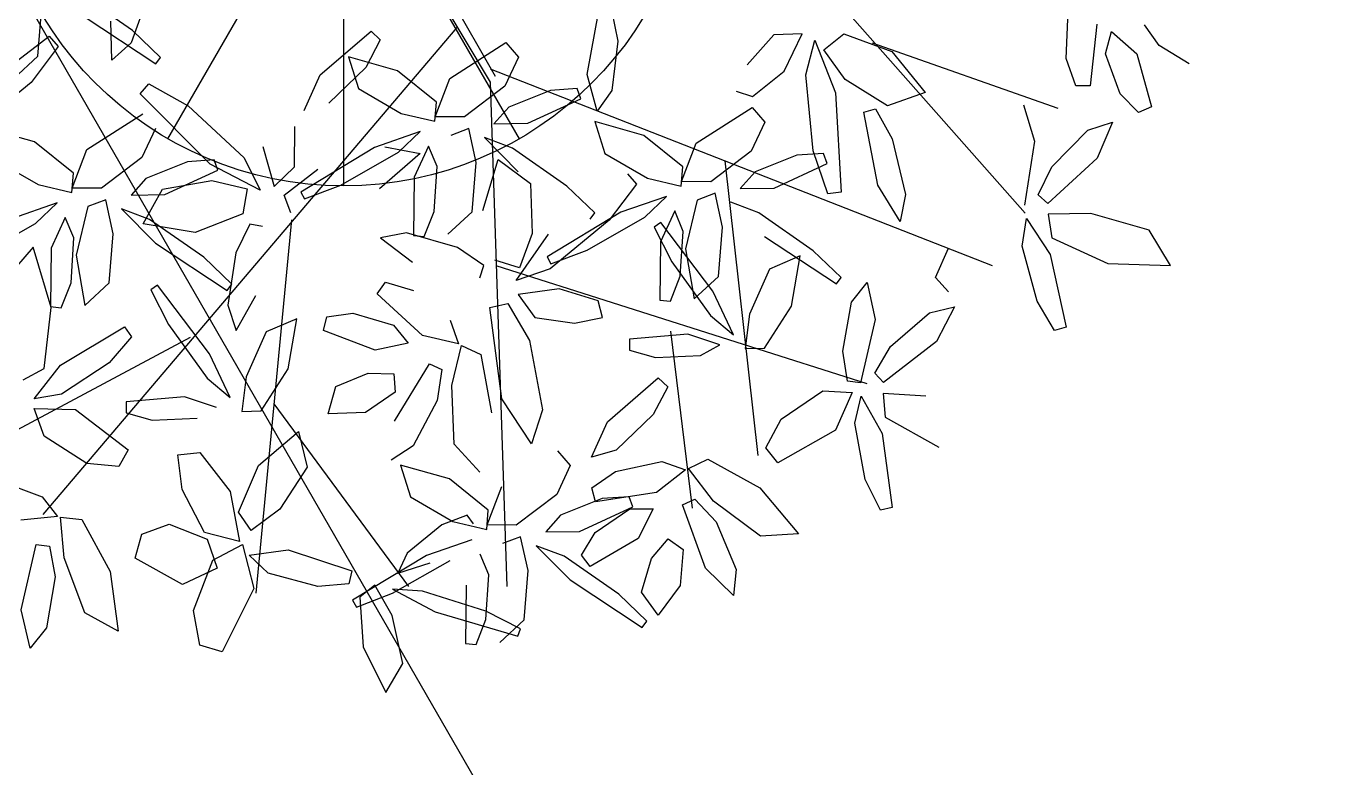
# Model space of a CAD drawing. Extents: x 8365 to 8547, y -347 to -272.
# Drawn here: x 8490.496 to 8491.609, y -322.081 to -321.448 of the extents above; entities that cross this region are included whole.
import ezdxf

# ---------------------------------------------------------------- set-up
doc = ezdxf.new("R2010")
doc.units = 0
doc.layers.get('0').update_dxf_attribs({"linetype": 'CONTINUOUS'})
doc.layers.add('1', color=7, linetype='CONTINUOUS')

msp = doc.modelspace()

# ---------------------------------------------------------------- linework, layer by layer
at = {"linetype": 'CONTINUOUS'}
for p, q in [((8490.7672, -320.9843), (8490.7672, -321.5843)), ((8490.7672, -320.9843), (8490.7672, -321.5843)), ((8490.7672, -320.9843), (8490.7672, -321.5843)), ((8490.6172, -321.0245), (8490.9172, -321.5441)), ((8490.6172, -321.0245), (8490.9172, -321.5441)), ((8490.6172, -321.5441), (8490.9172, -321.0245))]:
    msp.add_line(p, q, dxfattribs=at)
at = {"color": 44}
for p, q in [((8490.778, -321.3046), (8490.8925, -321.4957)), ((8490.7891, -321.3025), (8490.8967, -321.4907)), ((8491.1069, -321.3335), (8491.3493, -321.6075)), ((8490.8638, -321.4491), (8490.5104, -321.8648)), ((8491.2188, -321.4621), (8491.3772, -321.518)), ((8490.8925, -321.4845), (8491.3213, -321.6523)), ((8490.8925, -321.4957), (8490.9065, -321.9263)), ((8491.0929, -321.5628), (8491.1209, -321.8144)), ((8490.7228, -321.6132), (8490.6921, -321.9319)), ((8490.8972, -321.6523), (8491.2141, -321.7529)), ((8490.6362, -321.7138), (8490.4265, -321.8256)), ((8491.0463, -321.7082), (8491.065, -321.8592)), ((8490.7077, -321.7704), (8490.8226, -321.9263))]:
    msp.add_line(p, q, dxfattribs=at)
at = {"color": 62}
for p, q in [((8490.5869, -321.4517), (8490.5404, -321.4193)), ((8490.6007, -321.4209), (8490.5856, -321.4622)), ((8490.5455, -321.4396), (8490.6069, -321.48)), ((8490.5693, -321.4771), (8490.5684, -321.4437)), ((8490.6109, -321.4746), (8490.5869, -321.4517)), ((8490.7473, -321.4894), (8490.7906, -321.4521)), ((8490.7985, -321.4597), (8490.7863, -321.4832)), ((8490.7906, -321.4521), (8490.7985, -321.4597)), ((8490.5856, -321.4622), (8490.5693, -321.4771)), ((8490.6069, -321.48), (8490.6109, -321.4746)), ((8490.8133, -321.486), (8490.7714, -321.4742)), ((8490.7714, -321.4742), (8490.7799, -321.5013)), ((8490.7334, -321.5198), (8490.7473, -321.4894)), ((8490.7863, -321.4832), (8490.7545, -321.5136)), ((8490.8465, -321.5127), (8490.8133, -321.486)), ((8490.8454, -321.5253), (8490.858, -321.4925)), ((8490.5933, -321.5058), (8490.6009, -321.4971)), ((8490.6009, -321.4971), (8490.6345, -321.5161)), ((8490.7799, -321.5013), (8490.8163, -321.5224)), ((8490.6532, -321.5658), (8490.5933, -321.5058)), ((8490.6345, -321.5161), (8490.6823, -321.5604)), ((8490.8452, -321.5291), (8490.8465, -321.5127)), ((8490.548, -321.5533), (8490.5957, -321.5228)), ((8490.8163, -321.5224), (8490.8452, -321.5291)), ((8490.6065, -321.5353), (8490.5948, -321.5601)), ((8490.5364, -321.5735), (8490.5032, -321.5468)), ((8490.5354, -321.5861), (8490.548, -321.5533)), ((8490.5948, -321.5601), (8490.5604, -321.5863)), ((8490.6338, -321.5637), (8490.5982, -321.5779)), ((8490.6145, -321.5916), (8490.6598, -321.5708)), ((8490.6567, -321.5621), (8490.6338, -321.5637)), ((8490.6598, -321.5708), (8490.6567, -321.5621)), ((8490.5351, -321.5899), (8490.5364, -321.5735)), ((8490.5982, -321.5779), (8490.5856, -321.5921)), ((8490.6124, -321.587), (8490.6545, -321.5798)), ((8490.5063, -321.5832), (8490.5351, -321.5899)), ((8490.5604, -321.5863), (8490.5354, -321.5861)), ((8490.5856, -321.5921), (8490.6145, -321.5916)), ((8490.5959, -321.6168), (8490.6124, -321.587)), ((8490.5486, -321.602), (8490.5388, -321.6435)), ((8490.564, -321.5961), (8490.5486, -321.602)), ((8490.5704, -321.6251), (8490.564, -321.5961)), ((8490.6013, -321.6129), (8490.5774, -321.6038)), ((8490.5774, -321.6038), (8490.6064, -321.6331)), ((8490.4548, -321.6445), (8490.504, -321.6164)), ((8490.5369, -321.6287), (8490.5295, -321.6112)), ((8490.6478, -321.6452), (8490.6013, -321.6129)), ((8490.6812, -321.6082), (8490.6405, -321.6241)), ((8490.567, -321.6671), (8490.5704, -321.6251)), ((8490.6405, -321.6241), (8490.5959, -321.6168)), ((8490.5019, -321.6367), (8490.4791, -321.6634)), ((8490.5173, -321.688), (8490.5019, -321.6367)), ((8490.5175, -321.6375), (8490.5168, -321.6873)), ((8490.5344, -321.6669), (8490.5369, -321.6287)), ((8490.6064, -321.6331), (8490.6678, -321.6736)), ((8490.5388, -321.6435), (8490.5461, -321.6864)), ((8490.6718, -321.6681), (8490.6478, -321.6452)), ((8490.675, -321.6413), (8490.6683, -321.6862)), ((8490.5259, -321.6883), (8490.5344, -321.6669)), ((8490.5461, -321.6864), (8490.567, -321.6671)), ((8490.6081, -321.6691), (8490.6026, -321.673)), ((8490.6526, -321.7277), (8490.6081, -321.6691)), ((8490.6678, -321.6736), (8490.6718, -321.6681)), ((8490.6026, -321.673), (8490.6176, -321.7025)), ((8490.5115, -321.7402), (8490.5173, -321.688)), ((8490.5168, -321.6873), (8490.5259, -321.6883)), ((8490.6683, -321.6862), (8490.6754, -321.7076)), ((8490.5254, -321.7372), (8490.58, -321.7046)), ((8490.58, -321.7046), (8490.586, -321.7131)), ((8490.6176, -321.7025), (8490.6507, -321.7485)), ((8490.586, -321.7131), (8490.567, -321.7352)), ((8490.6702, -321.765), (8490.6526, -321.7277)), ((8490.5029, -321.7659), (8490.5254, -321.7372)), ((8490.567, -321.7352), (8490.5262, -321.7621)), ((8490.4935, -321.7497), (8490.5115, -321.7402)), ((8490.6507, -321.7485), (8490.6702, -321.765)), ((8490.5262, -321.7621), (8490.5029, -321.7659)), ((8490.6312, -321.7642), (8490.5815, -321.7687))]:
    msp.add_line(p, q, dxfattribs=at)
at = {"color": 60}
for p, q in [((8490.5061, -321.4736), (8490.5094, -321.4315)), ((8490.4484, -321.5079), (8490.5158, -321.4565)), ((8490.5158, -321.4565), (8490.5235, -321.4653)), ((8490.5235, -321.4653), (8490.5002, -321.496)), ((8490.4852, -321.4928), (8490.5061, -321.4736)), ((8490.5002, -321.496), (8490.4498, -321.5375)), ((8490.5032, -321.5468), (8490.4614, -321.535)), ((8490.4698, -321.5622), (8490.5063, -321.5832)), ((8490.5224, -321.5988), (8490.4835, -321.6123)), ((8490.504, -321.6164), (8490.5224, -321.5988)), ((8490.5295, -321.6112), (8490.5175, -321.6375))]:
    msp.add_line(p, q, dxfattribs=at)
at = {"color": 64}
for p, q in [((8490.9753, -321.4893), (8490.9852, -321.4348)), ((8490.9962, -321.4357), (8491.0015, -321.4608)), ((8490.858, -321.4925), (8490.9057, -321.462)), ((8490.9057, -321.462), (8490.9166, -321.4745)), ((8491.0015, -321.4608), (8490.9963, -321.503)), ((8490.9166, -321.4745), (8490.9049, -321.4993)), ((8490.9838, -321.5205), (8490.9753, -321.4893)), ((8490.9049, -321.4993), (8490.8704, -321.5254)), ((8490.9438, -321.5029), (8490.9082, -321.5171)), ((8490.9668, -321.5013), (8490.9438, -321.5029)), ((8490.9698, -321.51), (8490.9668, -321.5013)), ((8490.9963, -321.503), (8490.9838, -321.5205)), ((8490.9246, -321.5308), (8490.9698, -321.51)), ((8490.8704, -321.5254), (8490.8454, -321.5253)), ((8490.9082, -321.5171), (8490.8956, -321.5313)), ((8490.7253, -321.5679), (8490.7254, -321.5337)), ((8490.8325, -321.5379), (8490.7936, -321.5515)), ((8490.814, -321.5556), (8490.8325, -321.5379)), ((8490.8741, -321.5353), (8490.8587, -321.5412)), ((8490.8804, -321.5642), (8490.8741, -321.5353)), ((8490.8956, -321.5313), (8490.9246, -321.5308)), ((8491.0237, -321.5413), (8490.9818, -321.5294)), ((8490.9818, -321.5294), (8490.9903, -321.5566)), ((8490.9114, -321.552), (8490.8875, -321.543)), ((8490.8875, -321.543), (8490.9164, -321.5723)), ((8490.6823, -321.5604), (8490.696, -321.5878)), ((8490.6982, -321.5506), (8490.7078, -321.5848)), ((8490.7936, -321.5515), (8490.7306, -321.5895)), ((8490.7648, -321.5837), (8490.814, -321.5556)), ((8490.8325, -321.5565), (8490.7978, -321.5867)), ((8490.8024, -321.551), (8490.8325, -321.5565)), ((8490.8396, -321.5503), (8490.8276, -321.5767)), ((8490.847, -321.5678), (8490.8396, -321.5503)), ((8490.9579, -321.5844), (8490.9114, -321.552)), ((8490.9903, -321.5566), (8491.0267, -321.5777)), ((8490.696, -321.5878), (8490.6532, -321.5658)), ((8490.7078, -321.5848), (8490.7253, -321.5679)), ((8490.7164, -321.5923), (8490.7452, -321.5699)), ((8490.8445, -321.6061), (8490.847, -321.5678)), ((8490.8771, -321.6063), (8490.8804, -321.5642)), ((8490.8861, -321.6052), (8490.8993, -321.5619)), ((8490.8993, -321.5619), (8490.9267, -321.5822)), ((8490.6545, -321.5798), (8490.6848, -321.5867)), ((8490.8276, -321.5767), (8490.8269, -321.6265)), ((8490.9267, -321.5822), (8490.9282, -321.6249)), ((8491.0173, -321.5828), (8490.994, -321.6136)), ((8491.0097, -321.5741), (8491.0173, -321.5828)), ((8490.6848, -321.5867), (8490.6812, -321.6082)), ((8490.722, -321.6072), (8490.7164, -321.5923)), ((8490.7306, -321.5895), (8490.7338, -321.5954)), ((8490.7338, -321.5954), (8490.7648, -321.5837)), ((8490.9818, -321.6073), (8490.9579, -321.5844)), ((8490.836, -321.6275), (8490.8445, -321.6061)), ((8490.8562, -321.6256), (8490.8771, -321.6063)), ((8491.004, -321.6068), (8490.941, -321.6448)), ((8490.994, -321.6136), (8490.9437, -321.655)), ((8490.9752, -321.639), (8491.0244, -321.6109)), ((8490.9779, -321.6127), (8490.9818, -321.6073)), ((8490.6871, -321.6169), (8490.675, -321.6413)), ((8490.6979, -321.619), (8490.6871, -321.6169)), ((8490.8209, -321.6244), (8490.7988, -321.6286)), ((8490.8645, -321.637), (8490.8209, -321.6244)), ((8490.8269, -321.6265), (8490.836, -321.6275)), ((8490.9147, -321.665), (8490.9423, -321.6254)), ((8490.9282, -321.6249), (8490.9173, -321.6541)), ((8490.7988, -321.6286), (8490.8261, -321.6493)), ((8490.8871, -321.6523), (8490.8645, -321.637)), ((8490.9173, -321.6541), (8490.8965, -321.6476)), ((8490.941, -321.6448), (8490.9442, -321.6507)), ((8490.9442, -321.6507), (8490.9752, -321.639)), ((8490.8836, -321.6628), (8490.8871, -321.6523)), ((8490.9437, -321.655), (8490.9147, -321.665)), ((8490.7959, -321.6764), (8490.8031, -321.6665)), ((8490.8031, -321.6665), (8490.8268, -321.6736)), ((8490.6754, -321.7076), (8490.6923, -321.6777)), ((8490.8347, -321.7121), (8490.7959, -321.6764)), ((8490.7529, -321.6959), (8490.7752, -321.6928)), ((8490.7752, -321.6928), (8490.8098, -321.7031)), ((8490.9023, -321.766), (8490.8921, -321.6882)), ((8490.7272, -321.6976), (8490.7011, -321.7088)), ((8490.7198, -321.7404), (8490.7272, -321.6976)), ((8490.7501, -321.7078), (8490.7529, -321.6959)), ((8490.8098, -321.7031), (8490.8223, -321.7186)), ((8490.8583, -321.699), (8490.8653, -321.7192)), ((8490.7011, -321.7088), (8490.6839, -321.7473)), ((8490.7942, -321.7245), (8490.7501, -321.7078)), ((8490.8653, -321.7192), (8490.8347, -321.7121)), ((8490.8223, -321.7186), (8490.7942, -321.7245)), ((8490.8596, -321.7545), (8490.8678, -321.7205)), ((8490.8678, -321.7205), (8490.8844, -321.7283)), ((8490.8108, -321.785), (8490.8405, -321.7361)), ((8490.8405, -321.7361), (8490.851, -321.7411)), ((8490.8844, -321.7283), (8490.8934, -321.7781)), ((8490.6839, -321.7473), (8490.6803, -321.7767)), ((8490.6968, -321.7763), (8490.7198, -321.7404)), ((8490.7606, -321.7554), (8490.7883, -321.7442)), ((8490.7883, -321.7442), (8490.8102, -321.7447)), ((8490.8102, -321.7447), (8490.8112, -321.7603)), ((8490.851, -321.7411), (8490.8471, -321.7674)), ((8490.7541, -321.7789), (8490.7606, -321.7554)), ((8490.8112, -321.7603), (8490.7858, -321.7776)), ((8490.8616, -321.8046), (8490.8596, -321.7545)), ((8490.5815, -321.7687), (8490.5815, -321.7779)), ((8490.6586, -321.7734), (8490.6312, -321.7642)), ((8490.8471, -321.7674), (8490.8265, -321.8062)), ((8490.5114, -321.7979), (8490.503, -321.7744)), ((8490.503, -321.7744), (8490.5381, -321.775)), ((8490.5381, -321.775), (8490.5831, -321.8094)), ((8490.5815, -321.7779), (8490.6037, -321.7841)), ((8490.6037, -321.7841), (8490.642, -321.7825)), ((8490.6803, -321.7767), (8490.6968, -321.7763)), ((8490.7858, -321.7776), (8490.7541, -321.7789)), ((8490.6945, -321.8228), (8490.7286, -321.794)), ((8490.7286, -321.794), (8490.7361, -321.8243)), ((8490.5478, -321.8213), (8490.5114, -321.7979)), ((8490.5831, -321.8094), (8490.5751, -321.8238)), ((8490.6255, -321.8137), (8490.6445, -321.8118)), ((8490.6292, -321.8433), (8490.6255, -321.8137)), ((8490.6445, -321.8118), (8490.6704, -321.8452)), ((8490.8265, -321.8062), (8490.8078, -321.8185)), ((8490.5751, -321.8238), (8490.5478, -321.8213)), ((8490.6774, -321.8627), (8490.6945, -321.8228)), ((8490.7361, -321.8243), (8490.7126, -321.8601)), ((8490.8576, -321.8343), (8490.8157, -321.8225)), ((8490.8157, -321.8225), (8490.8242, -321.8497)), ((8490.4717, -321.8355), (8490.5096, -321.8496)), ((8490.5096, -321.8496), (8490.5227, -321.8665)), ((8490.6483, -321.8801), (8490.6292, -321.8433)), ((8490.6704, -321.8452), (8490.6782, -321.8879)), ((8490.7126, -321.8601), (8490.6883, -321.8784)), ((8490.5227, -321.8665), (8490.4914, -321.8695)), ((8490.5285, -321.9018), (8490.5254, -321.867)), ((8490.5254, -321.867), (8490.5436, -321.8691)), ((8490.5436, -321.8691), (8490.5679, -321.9135)), ((8490.6883, -321.8784), (8490.6774, -321.8627)), ((8490.5891, -321.9021), (8490.5949, -321.8815)), ((8490.5949, -321.8815), (8490.6181, -321.8731)), ((8490.6181, -321.8731), (8490.6506, -321.8859)), ((8490.6782, -321.8879), (8490.6483, -321.8801)), ((8490.4919, -321.9462), (8490.5045, -321.8904)), ((8490.5045, -321.8904), (8490.516, -321.8918)), ((8490.516, -321.8918), (8490.5207, -321.918)), ((8490.6506, -321.8859), (8490.6593, -321.9105)), ((8490.6556, -321.9037), (8490.6807, -321.8904)), ((8490.6807, -321.8904), (8490.6905, -321.9278)), ((8490.6866, -321.8993), (8490.7199, -321.8948)), ((8490.5462, -321.9487), (8490.5285, -321.9018)), ((8490.6296, -321.9245), (8490.5891, -321.9021)), ((8490.6391, -321.9467), (8490.6556, -321.9037)), ((8490.7028, -321.9147), (8490.6866, -321.8993)), ((8490.5679, -321.9135), (8490.5747, -321.9644)), ((8490.6593, -321.9105), (8490.6296, -321.9245)), ((8490.5207, -321.918), (8490.5134, -321.9614)), ((8490.6905, -321.9278), (8490.6636, -321.982)), ((8490.4996, -321.9789), (8490.4919, -321.9462)), ((8490.5747, -321.9644), (8490.5462, -321.9487)), ((8490.6443, -321.9762), (8490.6391, -321.9467)), ((8490.5134, -321.9614), (8490.4996, -321.9789)), ((8490.6636, -321.982), (8490.6443, -321.9762))]:
    msp.add_line(p, q, dxfattribs=at)
at = {"color": 68}
for p, q in [((8491.3843, -321.4756), (8491.386, -321.4352)), ((8491.4105, -321.4464), (8491.4049, -321.4988)), ((8491.4639, -321.4645), (8491.4513, -321.4467)), ((8491.1698, -321.46), (8491.1873, -321.5049)), ((8491.1775, -321.4682), (8491.1944, -321.4546)), ((8491.1944, -321.4546), (8491.2354, -321.4696)), ((8491.4181, -321.4717), (8491.4232, -321.4525)), ((8491.4232, -321.4525), (8491.4446, -321.4715)), ((8491.1956, -321.4935), (8491.1775, -321.4682)), ((8491.2354, -321.4696), (8491.264, -321.5047)), ((8491.4304, -321.5057), (8491.4181, -321.4717)), ((8491.4446, -321.4715), (8491.4574, -321.5169)), ((8491.4894, -321.4801), (8491.4639, -321.4645)), ((8491.3927, -321.4989), (8491.3843, -321.4756)), ((8491.2319, -321.5161), (8491.1956, -321.4935)), ((8491.1873, -321.5049), (8491.1923, -321.5895)), ((8491.264, -321.5047), (8491.2319, -321.5161)), ((8491.4049, -321.4988), (8491.3927, -321.4989)), ((8491.3478, -321.5151), (8491.3572, -321.5461)), ((8491.4462, -321.5217), (8491.4304, -321.5057)), ((8491.2115, -321.5213), (8491.2215, -321.5185)), ((8491.2234, -321.5837), (8491.2115, -321.5213)), ((8491.2215, -321.5185), (8491.2358, -321.544)), ((8491.4574, -321.5169), (8491.4462, -321.5217)), ((8491.3721, -321.568), (8491.4029, -321.5367)), ((8491.4029, -321.5367), (8491.4239, -321.53)), ((8491.4239, -321.53), (8491.4109, -321.5607)), ((8491.2358, -321.544), (8491.2471, -321.5915)), ((8491.3572, -321.5461), (8491.3488, -321.6008)), ((8491.1808, -321.591), (8491.1683, -321.5545)), ((8491.4109, -321.5607), (8491.3686, -321.5992)), ((8491.135, -321.5861), (8491.1802, -321.5653)), ((8491.3604, -321.5919), (8491.3721, -321.568)), ((8491.106, -321.5866), (8491.135, -321.5861)), ((8491.1923, -321.5895), (8491.1808, -321.591)), ((8491.2427, -321.6147), (8491.2234, -321.5837)), ((8491.2471, -321.5915), (8491.2427, -321.6147)), ((8491.3686, -321.5992), (8491.3604, -321.5919)), ((8491.1218, -321.6073), (8491.0979, -321.5983)), ((8491.1683, -321.6397), (8491.1218, -321.6073)), ((8491.3469, -321.6356), (8491.3506, -321.6122)), ((8491.3506, -321.6122), (8491.3707, -321.6427)), ((8491.4054, -321.6078), (8491.3689, -321.6084)), ((8491.3689, -321.6084), (8491.3722, -321.6285)), ((8491.4553, -321.6221), (8491.4054, -321.6078)), ((8491.1268, -321.6276), (8491.1883, -321.668)), ((8491.4735, -321.6521), (8491.4553, -321.6221)), ((8491.2728, -321.6625), (8491.2838, -321.6374)), ((8491.3595, -321.6828), (8491.3469, -321.6356)), ((8491.3722, -321.6285), (8491.4199, -321.6505)), ((8491.1572, -321.644), (8491.1311, -321.6553)), ((8491.1498, -321.6869), (8491.1572, -321.644)), ((8491.1922, -321.6626), (8491.1683, -321.6397)), ((8491.3707, -321.6427), (8491.3844, -321.7048)), ((8491.1311, -321.6553), (8491.1139, -321.6938)), ((8491.4199, -321.6505), (8491.4735, -321.6521)), ((8491.1883, -321.668), (8491.1922, -321.6626)), ((8491.2011, -321.6836), (8491.2144, -321.6667)), ((8491.2144, -321.6667), (8491.2212, -321.6984)), ((8491.284, -321.6746), (8491.2728, -321.6625)), ((8491.3745, -321.7078), (8491.3595, -321.6828)), ((8491.1268, -321.7228), (8491.1498, -321.6869)), ((8491.1936, -321.7254), (8491.2011, -321.6836)), ((8491.2344, -321.7214), (8491.2676, -321.6927)), ((8491.2676, -321.6927), (8491.289, -321.6876)), ((8491.289, -321.6876), (8491.2736, -321.7172)), ((8491.2212, -321.6984), (8491.2086, -321.7523)), ((8491.3844, -321.7048), (8491.3745, -321.7078)), ((8491.1103, -321.7232), (8491.1268, -321.7228)), ((8491.1977, -321.7508), (8491.1936, -321.7254)), ((8491.2209, -321.7442), (8491.2344, -321.7214)), ((8491.2736, -321.7172), (8491.2284, -321.7522)), ((8491.2284, -321.7522), (8491.2209, -321.7442)), ((8491.1409, -321.7835), (8491.1766, -321.7591)), ((8491.1766, -321.7591), (8491.2016, -321.7606)), ((8491.2016, -321.7606), (8491.1873, -321.7927)), ((8491.2086, -321.7523), (8491.1977, -321.7508)), ((8491.2039, -321.7867), (8491.2094, -321.7638)), ((8491.2094, -321.7638), (8491.2271, -321.7957)), ((8491.2644, -321.7637), (8491.228, -321.7614)), ((8491.228, -321.7614), (8491.2297, -321.7817)), ((8491.2297, -321.7817), (8491.2756, -321.8074)), ((8491.1279, -321.8077), (8491.1409, -321.7835)), ((8491.1873, -321.7927), (8491.1381, -321.8207)), ((8491.2127, -321.8348), (8491.2039, -321.7867)), ((8490.8836, -321.8286), (8490.8616, -321.8046)), ((8491.2271, -321.7957), (8491.2358, -321.8587)), ((8491.1381, -321.8207), (8491.1279, -321.8077)), ((8490.9608, -321.8228), (8490.9492, -321.8476)), ((8490.9791, -321.842), (8490.9995, -321.828)), ((8491.0592, -321.8267), (8491.0344, -321.846)), ((8491.0831, -321.8533), (8491.0618, -321.8256)), ((8491.0782, -321.8176), (8491.1226, -321.8419)), ((8490.8908, -321.861), (8490.8576, -321.8343)), ((8491.2257, -321.8609), (8491.2127, -321.8348)), ((8490.8897, -321.8736), (8490.9023, -321.8409)), ((8490.9492, -321.8476), (8490.9147, -321.8738)), ((8490.9823, -321.8538), (8490.9791, -321.842)), ((8491.0344, -321.846), (8490.9823, -321.8538)), ((8491.0111, -321.8497), (8490.9881, -321.8512)), ((8491.0141, -321.8583), (8491.0111, -321.8497)), ((8491.1226, -321.8419), (8491.1558, -321.8812)), ((8490.8895, -321.8775), (8490.8908, -321.861)), ((8490.9881, -321.8512), (8490.9525, -321.8654)), ((8490.9688, -321.8791), (8491.0141, -321.8583)), ((8490.982, -321.8802), (8491.0118, -321.8598)), ((8491.0118, -321.8598), (8491.0317, -321.8598)), ((8491.0317, -321.8598), (8491.0187, -321.8853)), ((8491.0567, -321.8566), (8491.0672, -321.8516)), ((8491.0762, -321.9104), (8491.0567, -321.8566)), ((8491.0672, -321.8516), (8491.0853, -321.8711)), ((8491.1232, -321.8832), (8491.0831, -321.8533)), ((8491.2358, -321.8587), (8491.2257, -321.8609)), ((8490.8606, -321.8708), (8490.8895, -321.8775)), ((8490.8781, -321.8727), (8490.8727, -321.8653)), ((8490.9525, -321.8654), (8490.9399, -321.8796)), ((8491.0853, -321.8711), (8491.1025, -321.9116)), ((8490.9147, -321.8738), (8490.8897, -321.8736)), ((8490.9399, -321.8796), (8490.9688, -321.8791)), ((8490.9705, -321.8995), (8490.982, -321.8802)), ((8491.1558, -321.8812), (8491.1232, -321.8832)), ((8490.8768, -321.8863), (8490.8379, -321.8998)), ((8490.9184, -321.8837), (8490.903, -321.8895)), ((8490.9247, -321.9126), (8490.9184, -321.8837)), ((8490.9557, -321.9004), (8490.9318, -321.8914)), ((8490.9318, -321.8914), (8490.9607, -321.9206)), ((8491.0187, -321.8853), (8490.9779, -321.9092)), ((8491.0303, -321.9023), (8491.0444, -321.8855)), ((8491.0444, -321.8855), (8491.0572, -321.8947)), ((8491.0572, -321.8947), (8491.0547, -321.9252)), ((8490.8912, -321.9162), (8490.8839, -321.8987)), ((8491.0022, -321.9327), (8490.9557, -321.9004)), ((8490.9779, -321.9092), (8490.9705, -321.8995)), ((8491.0216, -321.9309), (8491.0303, -321.9023)), ((8490.8887, -321.9544), (8490.8912, -321.9162)), ((8490.9214, -321.9546), (8490.9247, -321.9126)), ((8491.1003, -321.9338), (8491.0762, -321.9104)), ((8491.1025, -321.9116), (8491.1003, -321.9338)), ((8490.9607, -321.9206), (8491.0222, -321.9611)), ((8491.0547, -321.9252), (8491.0358, -321.9507)), ((8490.8886, -321.9473), (8490.8346, -321.9301)), ((8491.0261, -321.9557), (8491.0022, -321.9327)), ((8491.0358, -321.9507), (8491.0216, -321.9309)), ((8490.8454, -321.9479), (8490.916, -321.9686)), ((8490.9182, -321.9622), (8490.8886, -321.9473)), ((8490.8803, -321.9758), (8490.8887, -321.9544)), ((8490.9005, -321.9739), (8490.9214, -321.9546)), ((8491.0222, -321.9611), (8491.0261, -321.9557)), ((8490.916, -321.9686), (8490.9182, -321.9622)), ((8490.8712, -321.9749), (8490.8803, -321.9758))]:
    msp.add_line(p, q, dxfattribs=at)
at = {"color": 66}
for p, q in [((8491.1347, -321.4555), (8491.112, -321.4811)), ((8491.159, -321.4545), (8491.1347, -321.4555)), ((8491.1435, -321.4864), (8491.159, -321.4545)), ((8491.1619, -321.4896), (8491.1698, -321.46)), ((8491.1164, -321.5081), (8491.1435, -321.4864)), ((8491.1683, -321.5545), (8491.1619, -321.4896)), ((8491.1025, -321.5034), (8491.1164, -321.5081)), ((8491.0684, -321.5478), (8491.1161, -321.5173)), ((8491.1161, -321.5173), (8491.127, -321.5298)), ((8491.127, -321.5298), (8491.1153, -321.5546)), ((8491.0569, -321.568), (8491.0237, -321.5413)), ((8491.0558, -321.5806), (8491.0684, -321.5478)), ((8491.1153, -321.5546), (8491.0808, -321.5807)), ((8491.1542, -321.5582), (8491.1186, -321.5724)), ((8491.1772, -321.5566), (8491.1542, -321.5582)), ((8491.1802, -321.5653), (8491.1772, -321.5566)), ((8491.0556, -321.5844), (8491.0569, -321.568)), ((8491.0267, -321.5777), (8491.0556, -321.5844)), ((8491.0808, -321.5807), (8491.0558, -321.5806)), ((8491.1186, -321.5724), (8491.106, -321.5866)), ((8491.0429, -321.5932), (8491.004, -321.6068)), ((8491.0244, -321.6109), (8491.0429, -321.5932)), ((8491.0845, -321.5906), (8491.0691, -321.5965)), ((8491.0908, -321.6195), (8491.0845, -321.5906)), ((8491.0691, -321.5965), (8491.0593, -321.638)), ((8491.0382, -321.6156), (8491.0326, -321.6194)), ((8491.05, -321.6056), (8491.038, -321.632)), ((8491.0826, -321.6742), (8491.0382, -321.6156)), ((8491.0573, -321.6231), (8491.05, -321.6056)), ((8491.0326, -321.6194), (8491.0476, -321.649)), ((8491.0548, -321.6614), (8491.0573, -321.6231)), ((8491.0875, -321.6616), (8491.0908, -321.6195)), ((8491.038, -321.632), (8491.0373, -321.6818)), ((8491.0593, -321.638), (8491.0666, -321.6808)), ((8491.0476, -321.649), (8491.0807, -321.695)), ((8490.9514, -321.6721), (8490.9162, -321.677)), ((8490.9845, -321.6825), (8490.9514, -321.6721)), ((8491.0464, -321.6828), (8491.0548, -321.6614)), ((8491.0666, -321.6808), (8491.0875, -321.6616)), ((8490.9162, -321.677), (8490.9306, -321.6966)), ((8490.9883, -321.6966), (8490.9845, -321.6825)), ((8491.0373, -321.6818), (8491.0464, -321.6828)), ((8491.1002, -321.7115), (8491.0826, -321.6742)), ((8490.8921, -321.6882), (8490.9076, -321.6846)), ((8490.9076, -321.6846), (8490.9259, -321.7161)), ((8491.1139, -321.6938), (8491.1103, -321.7232)), ((8490.9306, -321.6966), (8490.9645, -321.7013)), ((8490.9645, -321.7013), (8490.9883, -321.6966)), ((8491.0807, -321.695), (8491.1002, -321.7115)), ((8490.9259, -321.7161), (8490.9371, -321.7753)), ((8491.0612, -321.7107), (8491.0115, -321.7152)), ((8491.0115, -321.7152), (8491.0115, -321.7244)), ((8491.0886, -321.7198), (8491.0612, -321.7107)), ((8491.0115, -321.7244), (8491.0337, -321.7306)), ((8491.072, -321.729), (8491.0886, -321.7198)), ((8491.0337, -321.7306), (8491.072, -321.729)), ((8490.9927, -321.7856), (8491.036, -321.7482)), ((8491.036, -321.7482), (8491.044, -321.7558)), ((8491.044, -321.7558), (8491.0317, -321.7793)), ((8490.9276, -321.8044), (8490.9023, -321.766)), ((8490.9371, -321.7753), (8490.9276, -321.8044)), ((8491.0317, -321.7793), (8491, -321.8098)), ((8490.9788, -321.8159), (8490.9927, -321.7856)), ((8490.95, -321.8104), (8490.9608, -321.8228)), ((8491, -321.8098), (8490.9788, -321.8159)), ((8490.9995, -321.828), (8491.039, -321.8194)), ((8491.039, -321.8194), (8491.0592, -321.8267)), ((8491.0618, -321.8256), (8491.0782, -321.8176)), ((8490.8242, -321.8497), (8490.8606, -321.8708)), ((8490.8727, -321.8653), (8490.8512, -321.8736)), ((8490.8512, -321.8736), (8490.8214, -321.8976)), ((8490.7199, -321.8948), (8490.7743, -321.9127)), ((8490.8379, -321.8998), (8490.7749, -321.9379)), ((8490.8091, -321.932), (8490.8583, -321.904)), ((8490.8214, -321.8976), (8490.8134, -321.9148)), ((8490.8134, -321.9148), (8490.841, -321.9059)), ((8490.7452, -321.9261), (8490.7028, -321.9147)), ((8490.7743, -321.9127), (8490.7717, -321.924)), ((8490.7717, -321.924), (8490.7452, -321.9261)), ((8490.794, -321.9251), (8490.781, -321.9352)), ((8490.8086, -321.9508), (8490.794, -321.9251)), ((8490.8719, -321.925), (8490.8712, -321.9749)), ((8490.7749, -321.9379), (8490.7781, -321.9438)), ((8490.7781, -321.9438), (8490.8091, -321.932)), ((8490.781, -321.9352), (8490.7839, -321.9777)), ((8490.8346, -321.9301), (8490.8091, -321.9285)), ((8490.8091, -321.9285), (8490.8454, -321.9479)), ((8490.8178, -321.992), (8490.8086, -321.9508)), ((8490.7839, -321.9777), (8490.8034, -322.0166)), ((8490.8034, -322.0166), (8490.8178, -321.992))]:
    msp.add_line(p, q, dxfattribs=at)
at = {"layer": '1', "color": 1, "linetype": 'CONTINUOUS'}
msp.add_line((8490.4977, -321.4291), (8491.6088, -323.3537), dxfattribs=at)
msp.add_circle((8490.7672, -321.2843), 0.3, dxfattribs=at)

doc.saveas('drawing.dxf')
